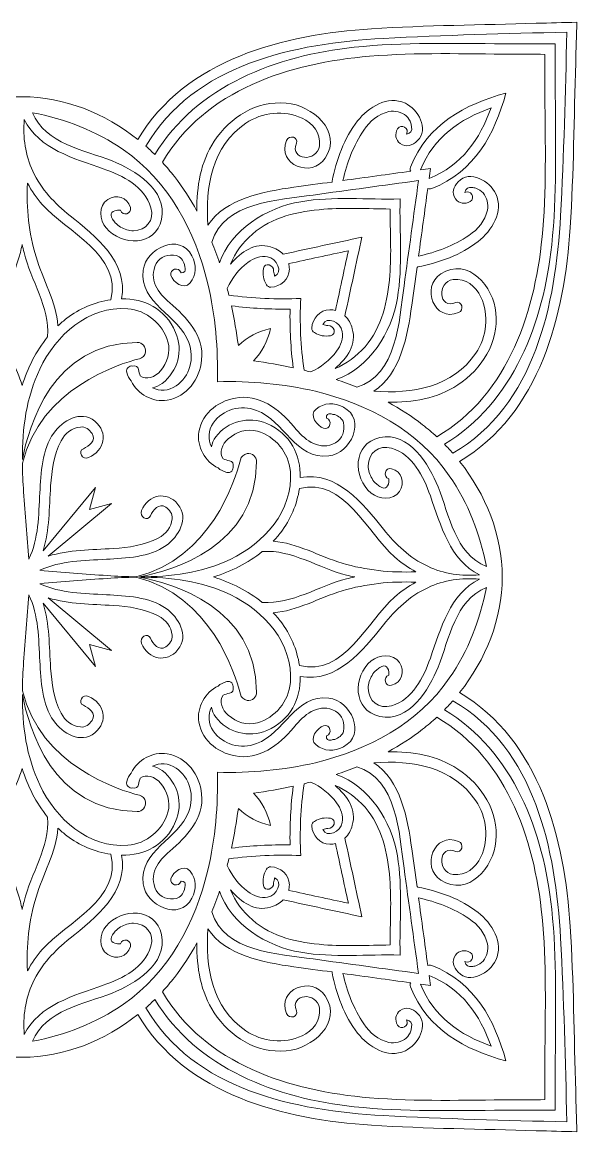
# Model space of a CAD drawing. Header units: inches. Extents: x 62 to 648, y -395 to -12.
# Drawn here: x 150 to 237.8, y -187.8 to -12.2 of the extents above; entities that cross this region are included whole.
import ezdxf

# ---------------------------------------------------------------- set-up
doc = ezdxf.new("R2010")
doc.units = ezdxf.units.IN
doc.header["$MEASUREMENT"] = 0
doc.layers.add('Layer 1', color=7, linetype='Continuous')

msp = doc.modelspace()

# ---------------------------------------------------------------- linework, layer by layer
at = {"layer": 'Layer 1', "lineweight": 0}
for points, knots in [([(236.8, -155.35), (235.93, -141.47), (232.03, -125.89), (219.28, -118.31), (223.42, -113.09), (226.04, -106.66), (226.04, -100), (226.04, -93.34), (223.42, -86.91), (219.28, -81.69), (232.03, -74.11), (235.93, -58.53), (236.8, -44.65), (237.35, -35.97), (237.42, -27.26), (237.67, -18.57), (237.73, -16.43), (237.79, -14.29), (237.85, -12.15), (235.71, -12.21), (233.57, -12.27), (231.43, -12.33), (222.74, -12.58), (214.03, -12.65), (205.35, -13.2), (191.47, -14.07), (175.89, -17.97), (168.31, -30.72), (163.09, -26.58), (156.66, -23.96), (150, -23.96), (143.34, -23.96), (136.91, -26.58), (131.69, -30.72), (124.11, -17.97), (108.53, -14.07), (94.65, -13.2), (85.97, -12.65), (77.26, -12.58), (68.57, -12.33), (66.43, -12.27), (64.29, -12.21), (62.15, -12.15), (62.21, -14.29), (62.27, -16.43), (62.33, -18.57), (62.58, -27.26), (62.65, -35.97), (63.2, -44.65), (64.07, -58.53), (67.97, -74.11), (80.72, -81.69), (76.58, -86.91), (73.96, -93.34), (73.96, -100), (73.96, -106.66), (76.58, -113.09), (80.72, -118.31), (67.97, -125.89), (64.07, -141.47), (63.2, -155.35), (62.65, -164.03), (62.58, -172.74), (62.33, -181.43), (62.27, -183.57), (62.21, -185.71), (62.15, -187.85), (62.15, -187.85), (62.15, -187.85), (62.15, -187.85), (64.29, -187.79), (66.43, -187.73), (68.57, -187.67), (77.26, -187.42), (85.97, -187.35), (94.65, -186.8), (108.53, -185.93), (124.11, -182.03), (131.69, -169.28), (136.91, -173.42), (143.34, -176.04), (150, -176.04), (156.66, -176.04), (163.09, -173.42), (168.31, -169.28), (175.89, -182.03), (191.47, -185.93), (205.35, -186.8), (214.03, -187.35), (222.74, -187.42), (231.43, -187.67), (233.57, -187.73), (235.71, -187.79), (237.85, -187.85), (237.85, -187.85), (237.85, -187.85), (237.85, -187.85), (237.79, -185.71), (237.73, -183.57), (237.67, -181.43), (237.42, -172.74), (237.35, -164.03), (236.8, -155.35)], [0, 0, 0, 0, 1, 1, 1, 2, 2, 2, 3, 3, 3, 4, 4, 4, 5, 5, 5, 6, 6, 6, 7, 7, 7, 8, 8, 8, 9, 9, 9, 10, 10, 10, 11, 11, 11, 12, 12, 12, 13, 13, 13, 14, 14, 14, 15, 15, 15, 16, 16, 16, 17, 17, 17, 18, 18, 18, 19, 19, 19, 20, 20, 20, 21, 21, 21, 22, 22, 22, 23, 23, 23, 24, 24, 24, 25, 25, 25, 26, 26, 26, 27, 27, 27, 28, 28, 28, 29, 29, 29, 30, 30, 30, 31, 31, 31, 32, 32, 32, 33, 33, 33, 34, 34, 34, 34]), ([(207.19, -14.73), (216.87, -14.21), (226.57, -13.94), (236.27, -13.73), (236.06, -23.43), (235.79, -33.13), (235.27, -42.81), (234.5, -56.76), (231.26, -72.81), (218.21, -80.41), (217.79, -79.92), (217.35, -79.45), (216.89, -78.98), (227.79, -72.44), (232.61, -59.57), (233.88, -47.42), (234.7, -39.54), (234.48, -31.6), (234.44, -23.69), (234.42, -21), (234.41, -18.3), (234.4, -15.6), (231.7, -15.59), (229, -15.58), (226.31, -15.56), (218.4, -15.52), (210.46, -15.3), (202.58, -16.12), (190.43, -17.39), (177.56, -22.21), (171.02, -33.11), (170.55, -32.65), (170.08, -32.21), (169.59, -31.79), (177.19, -18.74), (193.24, -15.5), (207.19, -14.73)], [0, 0, 0, 0, 1, 1, 1, 2, 2, 2, 3, 3, 3, 4, 4, 4, 5, 5, 5, 6, 6, 6, 7, 7, 7, 8, 8, 8, 9, 9, 9, 10, 10, 10, 11, 11, 11, 12, 12, 12, 12]), ([(232.78, -22.4), (232.82, -29.91), (233.08, -37.47), (232.46, -44.97), (231.43, -57.51), (227.15, -71.13), (215.66, -77.79), (214.94, -77.13), (214.2, -76.5), (213.43, -75.9), (211.68, -74.55), (209.85, -73.37), (207.95, -72.32), (211.82, -72.39), (215.72, -71.74), (218.99, -69.59), (222.88, -67.03), (225.44, -62.93), (225.04, -58.17), (224.7, -54.11), (220.63, -49.2), (216.32, -52), (213.06, -54.11), (215.3, -59.71), (219.11, -58.14), (220.08, -57.75), (219.65, -56.15), (218.67, -56.56), (215.97, -57.67), (215.59, -53.28), (218.28, -52.91), (220.23, -52.65), (221.88, -53.96), (222.66, -55.67), (223.97, -58.51), (223.59, -61.99), (221.84, -64.58), (218.26, -69.91), (211.7, -71.06), (205.69, -70.57), (209.93, -67.88), (211.06, -61.74), (211.71, -56.96), (211.99, -54.95), (212.27, -52.94), (212.54, -50.92), (212.58, -50.92), (212.62, -50.92), (212.66, -50.91), (215.98, -50.24), (219.52, -49.01), (222.21, -46.88), (224.36, -45.17), (226.33, -42.13), (225.01, -39.31), (224.1, -37.37), (220.93, -35.43), (219.04, -37.42), (218.29, -38.21), (217.98, -39.16), (218.64, -40.11), (219.18, -40.9), (220.19, -41), (220.96, -40.55), (221.87, -40.01), (221.04, -38.58), (220.13, -39.13), (220.27, -38.49), (220.64, -38.21), (221.24, -38.31), (221.45, -38.35), (221.66, -38.39), (221.88, -38.43), (222.31, -38.59), (222.68, -38.84), (223, -39.18), (223.61, -39.92), (223.91, -40.94), (223.69, -41.9), (223.29, -43.61), (222.23, -44.94), (220.76, -45.91), (218.32, -47.51), (215.62, -48.57), (212.78, -49.2), (213.27, -45.62), (213.76, -42.04), (214.25, -38.46), (214.42, -38.56), (214.63, -38.59), (214.88, -38.49), (221.77, -35.76), (224.79, -29.92), (226.63, -23.37), (220.08, -25.21), (214.24, -28.23), (211.51, -35.12), (211.41, -35.37), (211.44, -35.58), (211.54, -35.75), (207.96, -36.24), (204.38, -36.73), (200.8, -37.22), (201.43, -34.38), (202.49, -31.68), (204.09, -29.24), (205.06, -27.77), (206.39, -26.71), (208.1, -26.31), (209.06, -26.09), (210.08, -26.39), (210.82, -27), (211.16, -27.32), (211.41, -27.69), (211.57, -28.12), (211.61, -28.34), (211.65, -28.55), (211.69, -28.76), (211.79, -29.36), (211.51, -29.73), (210.87, -29.87), (211.42, -28.96), (209.99, -28.13), (209.45, -29.04), (209, -29.81), (209.1, -30.82), (209.89, -31.36), (210.84, -32.02), (211.79, -31.71), (212.58, -30.96), (214.57, -29.07), (212.63, -25.9), (210.69, -24.99), (207.87, -23.67), (204.83, -25.64), (203.12, -27.79), (200.99, -30.48), (199.76, -34.02), (199.09, -37.34), (199.08, -37.38), (199.08, -37.42), (199.08, -37.46), (197.06, -37.73), (195.05, -38.01), (193.04, -38.29), (188.26, -38.94), (182.12, -40.07), (179.43, -44.31), (178.94, -38.3), (180.09, -31.74), (185.42, -28.16), (188.01, -26.41), (191.49, -26.03), (194.33, -27.34), (196.04, -28.12), (197.35, -29.77), (197.09, -31.72), (196.72, -34.41), (192.33, -34.03), (193.44, -31.33), (193.85, -30.35), (192.25, -29.92), (191.86, -30.89), (190.29, -34.7), (195.89, -36.94), (198, -33.68), (200.8, -29.37), (195.89, -25.3), (191.83, -24.96), (187.07, -24.56), (182.97, -27.12), (180.41, -31.01), (178.26, -34.28), (177.61, -38.18), (177.68, -42.05), (176.63, -40.15), (175.45, -38.32), (174.1, -36.57), (173.5, -35.8), (172.87, -35.06), (172.21, -34.34), (178.87, -22.85), (192.49, -18.57), (205.03, -17.54), (212.53, -16.92), (220.09, -17.18), (227.6, -17.22), (229.32, -17.22), (231.04, -17.23), (232.76, -17.24), (232.77, -18.96), (232.78, -20.68), (232.78, -22.4)], [0, 0, 0, 0, 1, 1, 1, 2, 2, 2, 3, 3, 3, 4, 4, 4, 5, 5, 5, 6, 6, 6, 7, 7, 7, 8, 8, 8, 9, 9, 9, 10, 10, 10, 11, 11, 11, 12, 12, 12, 13, 13, 13, 14, 14, 14, 15, 15, 15, 16, 16, 16, 17, 17, 17, 18, 18, 18, 19, 19, 19, 20, 20, 20, 21, 21, 21, 22, 22, 22, 23, 23, 23, 24, 24, 24, 25, 25, 25, 26, 26, 26, 27, 27, 27, 28, 28, 28, 29, 29, 29, 30, 30, 30, 31, 31, 31, 32, 32, 32, 33, 33, 33, 34, 34, 34, 35, 35, 35, 36, 36, 36, 37, 37, 37, 38, 38, 38, 39, 39, 39, 40, 40, 40, 41, 41, 41, 42, 42, 42, 43, 43, 43, 44, 44, 44, 45, 45, 45, 46, 46, 46, 47, 47, 47, 48, 48, 48, 49, 49, 49, 50, 50, 50, 51, 51, 51, 52, 52, 52, 53, 53, 53, 54, 54, 54, 55, 55, 55, 56, 56, 56, 57, 57, 57, 58, 58, 58, 59, 59, 59, 60, 60, 60, 61, 61, 61, 62, 62, 62, 63, 63, 63, 64, 64, 64, 64]), ([(214.69, -35.31), (214.16, -35.38), (213.64, -35.46), (213.11, -35.53), (215.18, -30.33), (219.36, -27.51), (224.28, -25.72), (222.49, -30.64), (219.67, -34.82), (214.47, -36.89), (214.54, -36.36), (214.62, -35.84), (214.69, -35.31)], [0, 0, 0, 0, 1, 1, 1, 2, 2, 2, 3, 3, 3, 4, 4, 4, 4]), ([(179.4, -53.56), (180.6, -58.57), (181.05, -63.85), (180.92, -69.08), (186.15, -68.95), (191.43, -69.4), (196.44, -70.6), (204.76, -72.59), (212.69, -76.79), (217.65, -83.96), (220.64, -88.29), (222.55, -93.22), (223.52, -98.36), (218.57, -96.31), (217.65, -90.16), (215.88, -85.74), (214.45, -82.2), (211.31, -76.92), (206.63, -77.93), (202.35, -78.85), (202.33, -84.26), (205.28, -86.72), (206.49, -87.73), (208.8, -87.96), (209.78, -86.46), (210.68, -85.08), (210.15, -83.32), (208.52, -82.85), (207.49, -82.56), (207.06, -84.15), (208.08, -84.44), (208.09, -85.83), (207.61, -86.24), (206.65, -85.67), (206.47, -85.54), (206.28, -85.4), (206.1, -85.27), (205.83, -85.02), (205.6, -84.74), (205.41, -84.42), (205.07, -83.8), (204.8, -83.11), (204.81, -82.39), (204.85, -80.36), (206.45, -79.03), (208.48, -79.62), (211.87, -80.61), (213.55, -84.06), (214.65, -87.15), (216.31, -91.81), (217.71, -97.32), (222.44, -99.66), (219.65, -99.92), (216.77, -99.5), (214.24, -98.31), (211.35, -96.94), (209.18, -94.89), (207.21, -92.42), (203.99, -88.36), (199.79, -83.15), (194.05, -84.25), (194.09, -80.7), (192.57, -77.36), (188.74, -75.69), (185.93, -74.46), (182.5, -75.35), (180.66, -77.82), (180.31, -78.3), (180.08, -78.84), (179.96, -79.38), (179.42, -78.22), (179.43, -76.8), (180.25, -75.63), (181.78, -73.43), (184.63, -72.68), (187.12, -73.61), (191.56, -75.27), (193.22, -81.43), (198.59, -80.83), (202.02, -80.45), (204.59, -75.03), (200.87, -73.11), (199.38, -72.34), (197.89, -72.38), (196.56, -73.41), (195.34, -74.36), (196.76, -76.13), (197.75, -76.43), (198.76, -76.74), (199.2, -75.15), (198.18, -74.84), (198.16, -74.28), (198.41, -74.07), (198.94, -74.19), (199.12, -74.23), (199.31, -74.26), (199.5, -74.29), (200.09, -74.51), (200.74, -74.91), (200.9, -75.58), (201.17, -76.74), (200.75, -78.19), (199.62, -78.77), (197.16, -80.04), (194.97, -78.5), (193.41, -76.63), (191.17, -73.95), (188.2, -71.17), (184.37, -71.58), (181.33, -71.91), (178.52, -73.87), (177.99, -77.02), (177.61, -79.35), (178.97, -81.75), (181.04, -82.74), (181.41, -83.05), (181.86, -83.3), (182.4, -83.44), (183.07, -83.62), (183.49, -83), (183.41, -82.47), (183.51, -82.08), (183.36, -81.65), (182.84, -81.58), (182.49, -81.53), (182.16, -81.42), (181.86, -81.29), (181.1, -80.4), (181.69, -78.89), (182.63, -78.11), (183.91, -77.04), (185.6, -76.44), (187.25, -76.91), (190.06, -77.72), (192.25, -80.32), (192.48, -83.28), (192.96, -89.52), (188.27, -94.68), (182.93, -97.21), (178.43, -99.36), (173.51, -99.98), (168.59, -99.97), (173.88, -98.99), (187.07, -95.21), (187.14, -81.77), (187.15, -80.96), (186.42, -80.35), (185.62, -80.47), (185.1, -80.55), (184.68, -80.93), (184.56, -81.44), (183.71, -84.78), (179.8, -97.13), (168, -99.97), (166.49, -99.95), (164.98, -99.88), (163.49, -99.78), (159.93, -99.54), (156.37, -99.25), (152.81, -98.94), (156.1, -97.39), (159.76, -97.4), (163.34, -97.2), (166.41, -97.02), (170.2, -96.87), (172.8, -95.01), (174.75, -93.63), (176.49, -90.73), (174.67, -88.5), (172.86, -86.28), (170, -86.98), (168.9, -89.48), (168.48, -90.44), (169.89, -91.28), (170.32, -90.31), (170.71, -89.44), (171.62, -88.2), (172.73, -88.94), (173.36, -89.35), (173.83, -89.99), (173.75, -90.78), (173.62, -92.14), (172.75, -93.22), (171.56, -93.84), (169.38, -94.99), (166.85, -95.33), (164.42, -95.49), (160.96, -95.71), (157.44, -95.69), (154.14, -96.69), (154.14, -96.69), (164.16, -88.37), (164.16, -88.37), (164.16, -88.37), (160.68, -89.32), (160.68, -89.32), (160.68, -89.32), (161.63, -85.84), (161.63, -85.84), (161.63, -85.84), (153.31, -95.86), (153.31, -95.86), (154.31, -92.56), (154.29, -89.04), (154.51, -85.58), (154.67, -83.15), (155.01, -80.62), (156.16, -78.44), (156.78, -77.25), (157.86, -76.38), (159.22, -76.25), (160.01, -76.17), (160.65, -76.64), (161.06, -77.27), (161.8, -78.38), (160.56, -79.29), (159.69, -79.68), (158.72, -80.11), (159.56, -81.52), (160.52, -81.1), (163.02, -80), (163.72, -77.14), (161.5, -75.33), (159.27, -73.51), (156.37, -75.25), (154.99, -77.2), (153.13, -79.8), (152.98, -83.59), (152.8, -86.66), (152.6, -90.24), (152.61, -93.9), (151.06, -97.19), (150.75, -93.63), (150.46, -90.07), (150.22, -86.51), (150.12, -85.02), (150.05, -83.51), (150.03, -82), (152.87, -70.2), (165.22, -66.29), (168.56, -65.44), (169.07, -65.32), (169.45, -64.9), (169.53, -64.38), (169.65, -63.58), (169.04, -62.85), (168.23, -62.86), (154.79, -62.93), (151.01, -76.12), (150.03, -81.41), (150.02, -76.49), (150.64, -71.57), (152.79, -67.07), (155.32, -61.73), (160.48, -57.04), (166.72, -57.52), (169.68, -57.75), (172.28, -59.94), (173.09, -62.75), (173.56, -64.4), (172.96, -66.09), (171.89, -67.37), (171.11, -68.31), (169.6, -68.9), (168.71, -68.14), (168.58, -67.84), (168.47, -67.51), (168.42, -67.16), (168.35, -66.64), (167.92, -66.49), (167.53, -66.59), (167, -66.51), (166.38, -66.93), (166.56, -67.6), (166.7, -68.14), (166.95, -68.59), (167.26, -68.96), (168.25, -71.03), (170.65, -72.39), (172.98, -72.01), (176.13, -71.48), (178.09, -68.67), (178.42, -65.63), (178.83, -61.8), (176.05, -58.83), (173.37, -56.59), (171.5, -55.03), (169.96, -52.84), (171.23, -50.38), (171.81, -49.25), (173.26, -48.83), (174.42, -49.1), (175.09, -49.26), (175.49, -49.91), (175.71, -50.5), (175.74, -50.69), (175.77, -50.88), (175.81, -51.06), (175.93, -51.59), (175.72, -51.84), (175.16, -51.82), (174.85, -50.8), (173.26, -51.24), (173.57, -52.25), (173.87, -53.24), (175.64, -54.66), (176.59, -53.44), (177.62, -52.11), (177.66, -50.62), (176.89, -49.13), (174.97, -45.41), (169.55, -47.98), (169.17, -51.41), (168.57, -56.78), (174.73, -58.44), (176.39, -62.88), (177.32, -65.37), (176.57, -68.22), (174.37, -69.75), (173.2, -70.57), (171.78, -70.58), (170.62, -70.04), (171.16, -69.92), (171.7, -69.69), (172.18, -69.34), (174.65, -67.5), (175.54, -64.07), (174.31, -61.26), (172.64, -57.43), (169.3, -55.91), (165.75, -55.95), (166.85, -50.21), (161.64, -46.01), (157.58, -42.79), (155.11, -40.82), (153.06, -38.65), (151.69, -35.76), (150.5, -33.23), (150.08, -30.35), (150.34, -27.56), (152.68, -32.29), (158.19, -33.69), (162.85, -35.35), (165.94, -36.45), (169.39, -38.13), (170.38, -41.52), (170.97, -43.55), (169.64, -45.15), (167.61, -45.19), (166.89, -45.2), (166.2, -44.93), (165.58, -44.59), (165.26, -44.4), (164.98, -44.17), (164.73, -43.9), (164.6, -43.72), (164.46, -43.53), (164.33, -43.35), (163.76, -42.39), (164.17, -41.91), (165.56, -41.92), (165.85, -42.94), (167.44, -42.51), (167.15, -41.48), (166.68, -39.85), (164.92, -39.32), (163.54, -40.22), (162.04, -41.2), (162.27, -43.51), (163.28, -44.72), (165.74, -47.67), (171.15, -47.65), (172.07, -43.37), (173.08, -38.69), (167.8, -35.55), (164.26, -34.12), (159.84, -32.35), (153.69, -31.43), (151.64, -26.48), (156.78, -27.45), (161.71, -29.36), (166.04, -32.35), (173.21, -37.31), (177.41, -45.24), (179.4, -53.56)], [0, 0, 0, 0, 1, 1, 1, 2, 2, 2, 3, 3, 3, 4, 4, 4, 5, 5, 5, 6, 6, 6, 7, 7, 7, 8, 8, 8, 9, 9, 9, 10, 10, 10, 11, 11, 11, 12, 12, 12, 13, 13, 13, 14, 14, 14, 15, 15, 15, 16, 16, 16, 17, 17, 17, 18, 18, 18, 19, 19, 19, 20, 20, 20, 21, 21, 21, 22, 22, 22, 23, 23, 23, 24, 24, 24, 25, 25, 25, 26, 26, 26, 27, 27, 27, 28, 28, 28, 29, 29, 29, 30, 30, 30, 31, 31, 31, 32, 32, 32, 33, 33, 33, 34, 34, 34, 35, 35, 35, 36, 36, 36, 37, 37, 37, 38, 38, 38, 39, 39, 39, 40, 40, 40, 41, 41, 41, 42, 42, 42, 43, 43, 43, 44, 44, 44, 45, 45, 45, 46, 46, 46, 47, 47, 47, 48, 48, 48, 49, 49, 49, 50, 50, 50, 51, 51, 51, 52, 52, 52, 53, 53, 53, 54, 54, 54, 55, 55, 55, 56, 56, 56, 57, 57, 57, 58, 58, 58, 59, 59, 59, 60, 60, 60, 61, 61, 61, 62, 62, 62, 63, 63, 63, 64, 64, 64, 65, 65, 65, 66, 66, 66, 67, 67, 67, 68, 68, 68, 69, 69, 69, 70, 70, 70, 71, 71, 71, 72, 72, 72, 73, 73, 73, 74, 74, 74, 75, 75, 75, 76, 76, 76, 77, 77, 77, 78, 78, 78, 79, 79, 79, 80, 80, 80, 81, 81, 81, 82, 82, 82, 83, 83, 83, 84, 84, 84, 85, 85, 85, 86, 86, 86, 87, 87, 87, 88, 88, 88, 89, 89, 89, 90, 90, 90, 91, 91, 91, 92, 92, 92, 93, 93, 93, 94, 94, 94, 95, 95, 95, 96, 96, 96, 97, 97, 97, 98, 98, 98, 99, 99, 99, 100, 100, 100, 101, 101, 101, 102, 102, 102, 103, 103, 103, 104, 104, 104, 105, 105, 105, 106, 106, 106, 107, 107, 107, 108, 108, 108, 109, 109, 109, 110, 110, 110, 111, 111, 111, 112, 112, 112, 113, 113, 113, 114, 114, 114, 115, 115, 115, 116, 116, 116, 117, 117, 117, 118, 118, 118, 119, 119, 119, 120, 120, 120, 121, 121, 121, 122, 122, 122, 123, 123, 123, 124, 124, 124, 125, 125, 125, 126, 126, 126, 127, 127, 127, 128, 128, 128, 128]), ([(164.02, -56.09), (161.52, -56.45), (159.03, -57.52), (157.06, -59.04), (156.57, -59.41), (156.11, -59.81), (155.67, -60.22), (155.37, -56.43), (153.28, -52.94), (152.2, -49.33), (151.06, -45.54), (150.65, -41.58), (150.83, -37.64), (151.48, -38.84), (152.26, -39.97), (153.19, -41.02), (156.96, -45.32), (165.84, -49.04), (164.02, -56.09)], [0, 0, 0, 0, 1, 1, 1, 2, 2, 2, 3, 3, 3, 4, 4, 4, 5, 5, 5, 6, 6, 6, 6]), ([(212.78, -37.22), (212.78, -37.22), (212.78, -37.22), (212.78, -37.22), (212.01, -42.79), (211.25, -48.35), (210.48, -53.92), (209.73, -59.39), (209.33, -68.08), (203.02, -69.96), (201.93, -69.51), (200.83, -69.1), (199.72, -68.73), (204.98, -66.96), (208.51, -61.3), (209.43, -55.87), (210.31, -50.72), (209.74, -45.38), (209.86, -40.14), (204.62, -40.26), (199.28, -39.69), (194.13, -40.57), (188.7, -41.49), (183.04, -45.02), (181.27, -50.28), (180.9, -49.17), (180.49, -48.07), (180.04, -46.98), (181.92, -40.67), (190.61, -40.27), (196.08, -39.52), (201.65, -38.75), (207.21, -37.99), (212.78, -37.22)], [0, 0, 0, 0, 1, 1, 1, 2, 2, 2, 3, 3, 3, 4, 4, 4, 5, 5, 5, 6, 6, 6, 7, 7, 7, 8, 8, 8, 9, 9, 9, 10, 10, 10, 11, 11, 11, 11]), ([(208.23, -52.23), (207.92, -56.21), (207.02, -60.45), (204.3, -63.53), (202.95, -65.05), (201.36, -66.28), (199.55, -66.99), (201.54, -65.33), (202.99, -63.11), (202.29, -60.68), (202.06, -59.88), (201.67, -59.17), (201.12, -58.64), (202.02, -54.49), (202.91, -50.34), (203.81, -46.19), (199.66, -47.09), (195.51, -47.98), (191.36, -48.88), (190.83, -48.33), (190.12, -47.94), (189.32, -47.71), (186.89, -47.01), (184.67, -48.46), (183.01, -50.45), (183.72, -48.64), (184.95, -47.05), (186.47, -45.7), (189.55, -42.98), (193.79, -42.08), (197.77, -41.77), (201.25, -41.5), (204.77, -41.71), (208.27, -41.73), (208.29, -45.23), (208.5, -48.75), (208.23, -52.23)], [0, 0, 0, 0, 1, 1, 1, 2, 2, 2, 3, 3, 3, 4, 4, 4, 5, 5, 5, 6, 6, 6, 7, 7, 7, 8, 8, 8, 9, 9, 9, 10, 10, 10, 11, 11, 11, 12, 12, 12, 12]), ([(149.71, -48.62), (149.81, -48.19), (149.91, -47.76), (150, -47.33), (150.09, -47.76), (150.19, -48.19), (150.29, -48.62), (151.38, -53.03), (154.38, -57.26), (154.03, -61.93), (154.02, -61.95), (154.03, -61.97), (154.03, -61.99), (152.19, -64.25), (150.89, -66.89), (150, -69.69), (149.11, -66.89), (147.81, -64.25), (145.97, -61.99), (145.97, -61.97), (145.98, -61.95), (145.98, -61.93), (145.62, -57.26), (148.62, -53.03), (149.71, -48.62)], [0, 0, 0, 0, 1, 1, 1, 2, 2, 2, 3, 3, 3, 4, 4, 4, 5, 5, 5, 6, 6, 6, 7, 7, 7, 8, 8, 8, 8]), ([(189.99, -52.36), (189.92, -52.11), (189.86, -51.85), (189.8, -51.59), (189.95, -50.55), (188.36, -50.11), (188.21, -51.15), (188.07, -52.13), (188.17, -52.86), (188.69, -53.72), (188.84, -53.96), (189.11, -54.14), (189.4, -54.12), (190.9, -54.05), (192.31, -52.86), (192.32, -51.26), (192.32, -50.95), (192.28, -50.65), (192.21, -50.38), (195.36, -49.7), (198.51, -49.02), (201.66, -48.34), (200.98, -51.49), (200.3, -54.64), (199.62, -57.79), (199.35, -57.72), (199.05, -57.68), (198.74, -57.68), (197.14, -57.69), (195.95, -59.1), (195.88, -60.6), (195.86, -60.89), (196.04, -61.16), (196.28, -61.31), (197.14, -61.83), (197.87, -61.93), (198.85, -61.79), (199.89, -61.64), (199.45, -60.05), (198.41, -60.2), (198.15, -60.14), (197.89, -60.08), (197.64, -60.01), (198.19, -58.6), (200.48, -59.69), (200.7, -61.12), (200.88, -62.24), (200.48, -63.34), (199.81, -64.24), (198.73, -65.7), (197.32, -66.79), (195.69, -67.53), (195.34, -67.44), (194.99, -67.35), (194.64, -67.26), (194.11, -63.49), (193.93, -59.68), (194.11, -55.89), (190.32, -56.07), (186.51, -55.89), (182.74, -55.36), (182.65, -55.01), (182.56, -54.66), (182.47, -54.31), (183.21, -52.68), (184.3, -51.27), (185.76, -50.19), (186.66, -49.52), (187.76, -49.12), (188.88, -49.3), (190.31, -49.52), (191.4, -51.81), (189.99, -52.36)], [0, 0, 0, 0, 1, 1, 1, 2, 2, 2, 3, 3, 3, 4, 4, 4, 5, 5, 5, 6, 6, 6, 7, 7, 7, 8, 8, 8, 9, 9, 9, 10, 10, 10, 11, 11, 11, 12, 12, 12, 13, 13, 13, 14, 14, 14, 15, 15, 15, 16, 16, 16, 17, 17, 17, 18, 18, 18, 19, 19, 19, 20, 20, 20, 21, 21, 21, 22, 22, 22, 23, 23, 23, 24, 24, 24, 24]), ([(186.64, -65.76), (187.98, -64.38), (188.92, -62.62), (189.34, -60.66), (187.38, -61.08), (185.62, -62.02), (184.24, -63.36), (183.95, -61.25), (183.59, -59.15), (183.13, -57.07), (186.23, -57.46), (189.33, -57.63), (192.43, -57.57), (192.43, -57.57), (192.43, -57.57), (192.43, -57.57), (192.37, -60.67), (192.54, -63.77), (192.93, -66.87), (190.85, -66.41), (188.75, -66.05), (186.64, -65.76)], [0, 0, 0, 0, 1, 1, 1, 2, 2, 2, 3, 3, 3, 4, 4, 4, 5, 5, 5, 6, 6, 6, 7, 7, 7, 7]), ([(193.91, -85.98), (200.96, -84.16), (204.68, -93.04), (208.98, -96.81), (210.03, -97.74), (211.16, -98.52), (212.36, -99.17), (208.42, -99.35), (204.46, -98.94), (200.67, -97.8), (197.06, -96.72), (193.57, -94.63), (189.78, -94.33), (190.19, -93.89), (190.59, -93.43), (190.96, -92.94), (192.48, -90.97), (193.55, -88.48), (193.91, -85.98)], [0, 0, 0, 0, 1, 1, 1, 2, 2, 2, 3, 3, 3, 4, 4, 4, 5, 5, 5, 6, 6, 6, 6]), ([(188.01, -95.97), (188.03, -95.97), (188.05, -95.98), (188.07, -95.97), (192.74, -95.62), (196.97, -98.62), (201.38, -99.71), (201.81, -99.81), (202.24, -99.91), (202.67, -100), (202.67, -100), (202.67, -100), (202.67, -100), (202.24, -100.09), (201.81, -100.19), (201.38, -100.29), (196.97, -101.38), (192.74, -104.38), (188.07, -104.02), (188.05, -104.02), (188.03, -104.03), (188.01, -104.03), (185.75, -102.19), (183.11, -100.89), (180.31, -100), (180.31, -100), (180.31, -100), (180.31, -100), (183.11, -99.11), (185.75, -97.81), (188.01, -95.97)], [0, 0, 0, 0, 1, 1, 1, 2, 2, 2, 3, 3, 3, 4, 4, 4, 5, 5, 5, 6, 6, 6, 7, 7, 7, 8, 8, 8, 9, 9, 9, 10, 10, 10, 10]), ([(172.07, -156.63), (171.15, -152.35), (165.74, -152.33), (163.28, -155.28), (162.27, -156.49), (162.04, -158.8), (163.54, -159.78), (164.92, -160.68), (166.68, -160.15), (167.15, -158.52), (167.44, -157.49), (165.85, -157.06), (165.56, -158.08), (164.17, -158.09), (163.76, -157.61), (164.33, -156.65), (164.46, -156.47), (164.6, -156.28), (164.73, -156.1), (164.98, -155.83), (165.26, -155.6), (165.58, -155.41), (166.2, -155.07), (166.89, -154.8), (167.61, -154.81), (169.64, -154.85), (170.97, -156.45), (170.38, -158.48), (169.39, -161.87), (165.94, -163.55), (162.85, -164.65), (158.19, -166.31), (152.68, -167.71), (150.34, -172.44), (150.08, -169.65), (150.5, -166.77), (151.69, -164.24), (153.06, -161.35), (155.11, -159.18), (157.58, -157.21), (161.64, -153.99), (166.85, -149.79), (165.75, -144.05), (169.3, -144.09), (172.64, -142.57), (174.31, -138.74), (175.54, -135.93), (174.65, -132.5), (172.18, -130.66), (171.7, -130.31), (171.16, -130.08), (170.62, -129.96), (171.78, -129.42), (173.2, -129.43), (174.37, -130.25), (176.57, -131.78), (177.32, -134.63), (176.39, -137.12), (174.73, -141.56), (168.57, -143.22), (169.17, -148.59), (169.55, -152.02), (174.97, -154.59), (176.89, -150.87), (177.66, -149.38), (177.62, -147.89), (176.59, -146.56), (175.64, -145.34), (173.87, -146.76), (173.57, -147.75), (173.26, -148.76), (174.85, -149.2), (175.16, -148.18), (175.72, -148.16), (175.93, -148.41), (175.81, -148.94), (175.77, -149.12), (175.74, -149.31), (175.71, -149.5), (175.49, -150.09), (175.09, -150.74), (174.42, -150.9), (173.26, -151.17), (171.81, -150.75), (171.23, -149.62), (169.96, -147.16), (171.5, -144.97), (173.37, -143.41), (176.05, -141.17), (178.83, -138.2), (178.42, -134.37), (178.09, -131.33), (176.13, -128.52), (172.98, -127.99), (170.65, -127.61), (168.25, -128.97), (167.26, -131.04), (166.95, -131.41), (166.7, -131.86), (166.56, -132.4), (166.38, -133.07), (167, -133.49), (167.53, -133.41), (167.92, -133.51), (168.35, -133.36), (168.42, -132.84), (168.47, -132.49), (168.58, -132.16), (168.71, -131.86), (169.6, -131.1), (171.11, -131.69), (171.89, -132.63), (172.96, -133.91), (173.56, -135.6), (173.09, -137.25), (172.28, -140.06), (169.68, -142.25), (166.72, -142.48), (160.48, -142.96), (155.32, -138.27), (152.79, -132.93), (150.64, -128.43), (150.02, -123.51), (150.03, -118.59), (151.01, -123.88), (154.79, -137.07), (168.23, -137.14), (169.04, -137.15), (169.65, -136.42), (169.53, -135.62), (169.53, -135.62), (169.53, -135.62), (169.53, -135.62), (169.45, -135.1), (169.07, -134.68), (168.56, -134.56), (165.22, -133.71), (152.87, -129.8), (150.03, -118), (150.05, -116.49), (150.12, -114.98), (150.22, -113.49), (150.46, -109.93), (150.75, -106.37), (151.06, -102.81), (152.61, -106.1), (152.6, -109.76), (152.8, -113.34), (152.98, -116.41), (153.13, -120.2), (154.99, -122.8), (156.37, -124.75), (159.27, -126.49), (161.5, -124.67), (163.72, -122.86), (163.02, -120), (160.52, -118.9), (159.56, -118.48), (158.72, -119.89), (159.69, -120.32), (160.56, -120.71), (161.8, -121.62), (161.06, -122.73), (160.65, -123.36), (160.01, -123.83), (159.22, -123.75), (157.86, -123.62), (156.78, -122.75), (156.16, -121.56), (155.01, -119.38), (154.67, -116.85), (154.51, -114.42), (154.29, -110.96), (154.31, -107.44), (153.31, -104.14), (153.31, -104.14), (161.63, -114.16), (161.63, -114.16), (161.63, -114.16), (160.68, -110.68), (160.68, -110.68), (160.68, -110.68), (160.68, -110.68), (160.68, -110.68), (160.68, -110.68), (164.16, -111.63), (164.16, -111.63), (164.16, -111.63), (154.14, -103.31), (154.14, -103.31), (157.44, -104.31), (160.96, -104.29), (164.42, -104.51), (166.85, -104.67), (169.38, -105.01), (171.56, -106.16), (172.75, -106.78), (173.62, -107.86), (173.75, -109.22), (173.83, -110.01), (173.36, -110.65), (172.73, -111.06), (171.62, -111.8), (170.71, -110.56), (170.32, -109.69), (169.89, -108.72), (168.48, -109.56), (168.9, -110.52), (170, -113.02), (172.86, -113.72), (174.67, -111.5), (176.49, -109.27), (174.75, -106.37), (172.8, -104.99), (170.2, -103.13), (166.41, -102.98), (163.34, -102.8), (159.76, -102.6), (156.1, -102.61), (152.81, -101.06), (156.37, -100.75), (159.93, -100.46), (163.49, -100.22), (164.98, -100.12), (166.49, -100.05), (168, -100.03), (179.8, -102.87), (183.71, -115.22), (184.56, -118.56), (184.68, -119.07), (185.1, -119.45), (185.62, -119.53), (186.42, -119.65), (187.15, -119.04), (187.14, -118.23), (187.07, -104.79), (173.88, -101.01), (168.59, -100.03), (173.51, -100.02), (178.43, -100.64), (182.93, -102.79), (188.27, -105.32), (192.96, -110.48), (192.48, -116.72), (192.25, -119.68), (190.06, -122.28), (187.25, -123.09), (185.6, -123.56), (183.91, -122.96), (182.63, -121.89), (181.69, -121.11), (181.1, -119.6), (181.86, -118.71), (182.16, -118.58), (182.49, -118.47), (182.84, -118.42), (183.36, -118.35), (183.51, -117.92), (183.41, -117.53), (183.49, -117), (183.07, -116.38), (182.4, -116.56), (181.86, -116.7), (181.41, -116.95), (181.04, -117.26), (178.97, -118.25), (177.61, -120.65), (177.99, -122.98), (178.52, -126.13), (181.33, -128.09), (184.37, -128.42), (188.2, -128.83), (191.17, -126.05), (193.41, -123.37), (194.97, -121.5), (197.16, -119.96), (199.62, -121.23), (200.75, -121.81), (201.17, -123.26), (200.9, -124.42), (200.74, -125.09), (200.09, -125.49), (199.5, -125.71), (199.31, -125.74), (199.12, -125.77), (198.94, -125.81), (198.41, -125.93), (198.16, -125.72), (198.18, -125.16), (199.2, -124.85), (198.76, -123.26), (197.75, -123.57), (196.76, -123.87), (195.34, -125.64), (196.56, -126.59), (197.89, -127.62), (199.38, -127.66), (200.87, -126.89), (204.59, -124.97), (202.02, -119.55), (198.59, -119.17), (193.22, -118.57), (191.56, -124.73), (187.12, -126.39), (184.63, -127.32), (181.78, -126.57), (180.25, -124.37), (179.43, -123.2), (179.42, -121.78), (179.96, -120.62), (180.08, -121.16), (180.31, -121.7), (180.66, -122.18), (182.5, -124.65), (185.93, -125.54), (188.74, -124.31), (192.57, -122.64), (194.09, -119.3), (194.05, -115.75), (199.79, -116.85), (203.99, -111.64), (207.21, -107.58), (209.18, -105.11), (211.35, -103.06), (214.24, -101.69), (216.77, -100.5), (219.65, -100.08), (222.44, -100.34), (217.71, -102.68), (216.31, -108.19), (214.65, -112.85), (213.55, -115.94), (211.87, -119.39), (208.48, -120.38), (206.45, -120.97), (204.85, -119.64), (204.81, -117.61), (204.8, -116.89), (205.07, -116.2), (205.41, -115.58), (205.6, -115.26), (205.83, -114.98), (206.1, -114.73), (206.28, -114.6), (206.47, -114.46), (206.65, -114.33), (207.61, -113.76), (208.09, -114.17), (208.08, -115.56), (207.06, -115.85), (207.49, -117.44), (208.52, -117.15), (210.15, -116.68), (210.68, -114.92), (209.78, -113.54), (208.8, -112.04), (206.49, -112.27), (205.28, -113.28), (202.33, -115.74), (202.35, -121.15), (206.63, -122.07), (211.31, -123.08), (214.45, -117.8), (215.88, -114.26), (217.65, -109.84), (218.57, -103.69), (223.52, -101.64), (222.55, -106.78), (220.64, -111.71), (217.65, -116.04), (212.69, -123.21), (204.76, -127.41), (196.44, -129.4), (191.43, -130.6), (186.15, -131.05), (180.92, -130.92), (180.92, -130.92), (180.92, -130.92), (180.92, -130.92), (181.05, -136.15), (180.6, -141.43), (179.4, -146.44), (177.41, -154.76), (173.21, -162.69), (166.04, -167.65), (161.71, -170.64), (156.78, -172.55), (151.64, -173.52), (153.69, -168.57), (159.84, -167.65), (164.26, -165.88), (167.8, -164.45), (173.08, -161.31), (172.07, -156.63)], [0, 0, 0, 0, 1, 1, 1, 2, 2, 2, 3, 3, 3, 4, 4, 4, 5, 5, 5, 6, 6, 6, 7, 7, 7, 8, 8, 8, 9, 9, 9, 10, 10, 10, 11, 11, 11, 12, 12, 12, 13, 13, 13, 14, 14, 14, 15, 15, 15, 16, 16, 16, 17, 17, 17, 18, 18, 18, 19, 19, 19, 20, 20, 20, 21, 21, 21, 22, 22, 22, 23, 23, 23, 24, 24, 24, 25, 25, 25, 26, 26, 26, 27, 27, 27, 28, 28, 28, 29, 29, 29, 30, 30, 30, 31, 31, 31, 32, 32, 32, 33, 33, 33, 34, 34, 34, 35, 35, 35, 36, 36, 36, 37, 37, 37, 38, 38, 38, 39, 39, 39, 40, 40, 40, 41, 41, 41, 42, 42, 42, 43, 43, 43, 44, 44, 44, 45, 45, 45, 46, 46, 46, 47, 47, 47, 48, 48, 48, 49, 49, 49, 50, 50, 50, 51, 51, 51, 52, 52, 52, 53, 53, 53, 54, 54, 54, 55, 55, 55, 56, 56, 56, 57, 57, 57, 58, 58, 58, 59, 59, 59, 60, 60, 60, 61, 61, 61, 62, 62, 62, 63, 63, 63, 64, 64, 64, 65, 65, 65, 66, 66, 66, 67, 67, 67, 68, 68, 68, 69, 69, 69, 70, 70, 70, 71, 71, 71, 72, 72, 72, 73, 73, 73, 74, 74, 74, 75, 75, 75, 76, 76, 76, 77, 77, 77, 78, 78, 78, 79, 79, 79, 80, 80, 80, 81, 81, 81, 82, 82, 82, 83, 83, 83, 84, 84, 84, 85, 85, 85, 86, 86, 86, 87, 87, 87, 88, 88, 88, 89, 89, 89, 90, 90, 90, 91, 91, 91, 92, 92, 92, 93, 93, 93, 94, 94, 94, 95, 95, 95, 96, 96, 96, 97, 97, 97, 98, 98, 98, 99, 99, 99, 100, 100, 100, 101, 101, 101, 102, 102, 102, 103, 103, 103, 104, 104, 104, 105, 105, 105, 106, 106, 106, 107, 107, 107, 108, 108, 108, 109, 109, 109, 110, 110, 110, 111, 111, 111, 112, 112, 112, 113, 113, 113, 114, 114, 114, 115, 115, 115, 116, 116, 116, 117, 117, 117, 118, 118, 118, 119, 119, 119, 120, 120, 120, 121, 121, 121, 122, 122, 122, 123, 123, 123, 124, 124, 124, 125, 125, 125, 126, 126, 126, 127, 127, 127, 128, 128, 128, 129, 129, 129, 130, 130, 130, 131, 131, 131, 131]), ([(190.96, -107.06), (190.59, -106.57), (190.19, -106.11), (189.78, -105.67), (193.57, -105.37), (197.06, -103.28), (200.67, -102.2), (204.46, -101.06), (208.42, -100.65), (212.36, -100.83), (211.16, -101.48), (210.03, -102.26), (208.98, -103.19), (204.68, -106.96), (200.96, -115.84), (193.91, -114.02), (193.55, -111.52), (192.48, -109.03), (190.96, -107.06)], [0, 0, 0, 0, 1, 1, 1, 2, 2, 2, 3, 3, 3, 4, 4, 4, 5, 5, 5, 6, 6, 6, 6]), ([(207.19, -185.27), (193.24, -184.5), (177.19, -181.26), (169.59, -168.21), (170.08, -167.79), (170.55, -167.35), (171.02, -166.89), (177.56, -177.79), (190.43, -182.61), (202.58, -183.88), (210.46, -184.7), (218.4, -184.48), (226.31, -184.44), (229, -184.42), (231.7, -184.41), (234.4, -184.4), (234.41, -181.7), (234.42, -179), (234.44, -176.31), (234.48, -168.4), (234.7, -160.46), (233.88, -152.58), (232.61, -140.43), (227.79, -127.56), (216.89, -121.02), (217.35, -120.55), (217.79, -120.08), (218.21, -119.59), (231.26, -127.19), (234.5, -143.24), (235.27, -157.19), (235.79, -166.87), (236.06, -176.57), (236.27, -186.27), (226.57, -186.06), (216.87, -185.79), (207.19, -185.27)], [0, 0, 0, 0, 1, 1, 1, 2, 2, 2, 3, 3, 3, 4, 4, 4, 5, 5, 5, 6, 6, 6, 7, 7, 7, 8, 8, 8, 9, 9, 9, 10, 10, 10, 11, 11, 11, 12, 12, 12, 12]), ([(232.78, -177.6), (232.78, -179.32), (232.77, -181.04), (232.76, -182.76), (231.04, -182.77), (229.32, -182.78), (227.6, -182.78), (220.09, -182.82), (212.53, -183.08), (205.03, -182.46), (192.49, -181.43), (178.87, -177.15), (172.21, -165.66), (172.87, -164.94), (173.5, -164.2), (174.1, -163.43), (175.45, -161.68), (176.63, -159.85), (177.68, -157.95), (177.61, -161.82), (178.26, -165.72), (180.41, -168.99), (182.97, -172.88), (187.07, -175.44), (191.83, -175.04), (195.89, -174.7), (200.8, -170.63), (198, -166.32), (195.89, -163.06), (190.29, -165.3), (191.86, -169.11), (192.25, -170.08), (193.85, -169.65), (193.44, -168.67), (192.33, -165.97), (196.72, -165.59), (197.09, -168.28), (197.35, -170.23), (196.04, -171.88), (194.33, -172.66), (191.49, -173.97), (188.01, -173.59), (185.42, -171.84), (180.09, -168.26), (178.94, -161.7), (179.43, -155.69), (182.12, -159.93), (188.26, -161.06), (193.04, -161.71), (195.05, -161.99), (197.06, -162.27), (199.08, -162.54), (199.08, -162.58), (199.08, -162.62), (199.09, -162.66), (199.76, -165.98), (200.99, -169.52), (203.12, -172.21), (204.83, -174.36), (207.87, -176.33), (210.69, -175.01), (212.63, -174.1), (214.57, -170.93), (212.58, -169.04), (211.79, -168.29), (210.84, -167.98), (209.89, -168.64), (209.1, -169.18), (209, -170.19), (209.45, -170.96), (209.99, -171.87), (211.42, -171.04), (210.87, -170.13), (211.51, -170.27), (211.79, -170.64), (211.69, -171.24), (211.65, -171.45), (211.61, -171.66), (211.57, -171.88), (211.41, -172.31), (211.16, -172.68), (210.82, -173), (210.08, -173.61), (209.06, -173.91), (208.1, -173.69), (206.39, -173.29), (205.06, -172.23), (204.09, -170.76), (202.49, -168.32), (201.43, -165.62), (200.8, -162.78), (204.38, -163.27), (207.96, -163.76), (211.54, -164.25), (211.44, -164.42), (211.41, -164.63), (211.51, -164.88), (214.24, -171.77), (220.08, -174.79), (226.63, -176.63), (224.79, -170.08), (221.77, -164.24), (214.88, -161.51), (214.63, -161.41), (214.42, -161.44), (214.25, -161.54), (213.76, -157.96), (213.27, -154.38), (212.78, -150.8), (215.62, -151.43), (218.32, -152.49), (220.76, -154.09), (222.23, -155.06), (223.29, -156.39), (223.69, -158.1), (223.91, -159.06), (223.61, -160.08), (223, -160.82), (222.68, -161.16), (222.31, -161.41), (221.88, -161.57), (221.66, -161.61), (221.45, -161.65), (221.24, -161.69), (220.64, -161.79), (220.27, -161.51), (220.13, -160.87), (221.04, -161.42), (221.87, -159.99), (220.96, -159.45), (220.19, -159), (219.18, -159.1), (218.64, -159.89), (217.98, -160.84), (218.29, -161.79), (219.04, -162.58), (220.93, -164.57), (224.1, -162.63), (225.01, -160.69), (226.33, -157.87), (224.36, -154.83), (222.21, -153.12), (219.52, -150.99), (215.98, -149.76), (212.66, -149.09), (212.62, -149.08), (212.58, -149.08), (212.54, -149.08), (212.27, -147.06), (211.99, -145.05), (211.71, -143.04), (211.06, -138.26), (209.93, -132.12), (205.69, -129.43), (211.7, -128.94), (218.26, -130.09), (221.84, -135.42), (223.59, -138.01), (223.97, -141.49), (222.66, -144.33), (221.88, -146.04), (220.23, -147.35), (218.28, -147.09), (215.59, -146.72), (215.97, -142.33), (218.67, -143.44), (219.65, -143.85), (220.08, -142.25), (219.11, -141.86), (215.3, -140.29), (213.06, -145.89), (216.32, -148), (220.63, -150.8), (224.7, -145.89), (225.04, -141.83), (225.44, -137.07), (222.88, -132.97), (218.99, -130.41), (215.72, -128.26), (211.82, -127.61), (207.95, -127.68), (209.85, -126.63), (211.68, -125.45), (213.43, -124.1), (214.2, -123.5), (214.94, -122.87), (215.66, -122.21), (227.15, -128.87), (231.43, -142.49), (232.46, -155.03), (233.08, -162.53), (232.82, -170.09), (232.78, -177.6)], [0, 0, 0, 0, 1, 1, 1, 2, 2, 2, 3, 3, 3, 4, 4, 4, 5, 5, 5, 6, 6, 6, 7, 7, 7, 8, 8, 8, 9, 9, 9, 10, 10, 10, 11, 11, 11, 12, 12, 12, 13, 13, 13, 14, 14, 14, 15, 15, 15, 16, 16, 16, 17, 17, 17, 18, 18, 18, 19, 19, 19, 20, 20, 20, 21, 21, 21, 22, 22, 22, 23, 23, 23, 24, 24, 24, 25, 25, 25, 26, 26, 26, 27, 27, 27, 28, 28, 28, 29, 29, 29, 30, 30, 30, 31, 31, 31, 32, 32, 32, 33, 33, 33, 34, 34, 34, 35, 35, 35, 36, 36, 36, 37, 37, 37, 38, 38, 38, 39, 39, 39, 40, 40, 40, 41, 41, 41, 42, 42, 42, 43, 43, 43, 44, 44, 44, 45, 45, 45, 46, 46, 46, 47, 47, 47, 48, 48, 48, 49, 49, 49, 50, 50, 50, 51, 51, 51, 52, 52, 52, 53, 53, 53, 54, 54, 54, 55, 55, 55, 56, 56, 56, 57, 57, 57, 58, 58, 58, 59, 59, 59, 60, 60, 60, 61, 61, 61, 62, 62, 62, 63, 63, 63, 64, 64, 64, 64]), ([(150.29, -151.38), (150.19, -151.81), (150.09, -152.24), (150, -152.67), (149.91, -152.24), (149.81, -151.81), (149.71, -151.38), (148.62, -146.97), (145.62, -142.74), (145.98, -138.07), (145.98, -138.05), (145.97, -138.03), (145.97, -138.01), (147.81, -135.75), (149.11, -133.11), (150, -130.31), (150.89, -133.11), (152.19, -135.75), (154.03, -138.01), (154.03, -138.03), (154.02, -138.05), (154.03, -138.07), (154.38, -142.74), (151.38, -146.97), (150.29, -151.38)], [0, 0, 0, 0, 1, 1, 1, 2, 2, 2, 3, 3, 3, 4, 4, 4, 5, 5, 5, 6, 6, 6, 7, 7, 7, 8, 8, 8, 8]), ([(212.78, -162.78), (207.21, -162.01), (201.65, -161.25), (196.08, -160.48), (190.61, -159.73), (181.92, -159.33), (180.04, -153.02), (180.49, -151.93), (180.9, -150.83), (181.27, -149.72), (183.04, -154.98), (188.7, -158.51), (194.13, -159.43), (199.28, -160.31), (204.62, -159.74), (209.86, -159.86), (209.74, -154.62), (210.31, -149.28), (209.43, -144.13), (208.51, -138.7), (204.98, -133.04), (199.72, -131.27), (200.83, -130.9), (201.93, -130.49), (203.02, -130.04), (209.33, -131.92), (209.73, -140.61), (210.48, -146.08), (211.25, -151.65), (212.01, -157.21), (212.78, -162.78)], [0, 0, 0, 0, 1, 1, 1, 2, 2, 2, 3, 3, 3, 4, 4, 4, 5, 5, 5, 6, 6, 6, 7, 7, 7, 8, 8, 8, 9, 9, 9, 10, 10, 10, 10]), ([(200.7, -138.88), (200.48, -140.31), (198.19, -141.4), (197.64, -139.99), (197.89, -139.92), (198.15, -139.86), (198.41, -139.8), (199.45, -139.95), (199.89, -138.36), (198.85, -138.21), (197.87, -138.07), (197.14, -138.17), (196.28, -138.69), (196.04, -138.84), (195.86, -139.11), (195.88, -139.4), (195.95, -140.9), (197.14, -142.31), (198.74, -142.32), (199.05, -142.32), (199.35, -142.28), (199.62, -142.21), (200.3, -145.36), (200.98, -148.51), (201.66, -151.66), (198.51, -150.98), (195.36, -150.3), (192.21, -149.62), (192.28, -149.35), (192.32, -149.05), (192.32, -148.74), (192.31, -147.14), (190.9, -145.95), (189.4, -145.88), (189.11, -145.86), (188.84, -146.04), (188.69, -146.28), (188.17, -147.14), (188.07, -147.87), (188.21, -148.85), (188.36, -149.89), (189.95, -149.45), (189.8, -148.41), (189.86, -148.15), (189.92, -147.89), (189.99, -147.64), (191.4, -148.19), (190.31, -150.48), (188.88, -150.7), (187.76, -150.88), (186.66, -150.48), (185.76, -149.81), (184.3, -148.73), (183.21, -147.32), (182.47, -145.69), (182.56, -145.34), (182.65, -144.99), (182.74, -144.64), (186.51, -144.11), (190.32, -143.93), (194.11, -144.11), (193.93, -140.32), (194.11, -136.51), (194.64, -132.74), (194.99, -132.65), (195.34, -132.56), (195.69, -132.47), (197.32, -133.21), (198.73, -134.3), (199.81, -135.76), (200.48, -136.66), (200.88, -137.76), (200.7, -138.88)], [0, 0, 0, 0, 1, 1, 1, 2, 2, 2, 3, 3, 3, 4, 4, 4, 5, 5, 5, 6, 6, 6, 7, 7, 7, 8, 8, 8, 9, 9, 9, 10, 10, 10, 11, 11, 11, 12, 12, 12, 13, 13, 13, 14, 14, 14, 15, 15, 15, 16, 16, 16, 17, 17, 17, 18, 18, 18, 19, 19, 19, 20, 20, 20, 21, 21, 21, 22, 22, 22, 23, 23, 23, 24, 24, 24, 24]), ([(208.27, -158.27), (204.77, -158.29), (201.25, -158.5), (197.77, -158.23), (193.79, -157.92), (189.55, -157.02), (186.47, -154.3), (184.95, -152.95), (183.72, -151.36), (183.01, -149.55), (184.67, -151.54), (186.89, -152.99), (189.32, -152.29), (190.12, -152.06), (190.83, -151.67), (191.36, -151.12), (195.51, -152.02), (199.66, -152.91), (203.81, -153.81), (202.91, -149.66), (202.02, -145.51), (201.12, -141.36), (201.67, -140.83), (202.06, -140.12), (202.29, -139.32), (202.99, -136.89), (201.54, -134.67), (199.55, -133.01), (201.36, -133.72), (202.95, -134.95), (204.3, -136.47), (207.02, -139.55), (207.92, -143.79), (208.23, -147.77), (208.5, -151.25), (208.29, -154.77), (208.27, -158.27)], [0, 0, 0, 0, 1, 1, 1, 2, 2, 2, 3, 3, 3, 4, 4, 4, 5, 5, 5, 6, 6, 6, 7, 7, 7, 8, 8, 8, 9, 9, 9, 10, 10, 10, 11, 11, 11, 12, 12, 12, 12]), ([(192.43, -142.43), (189.33, -142.37), (186.23, -142.54), (183.13, -142.93), (183.59, -140.85), (183.95, -138.75), (184.24, -136.64), (185.62, -137.98), (187.38, -138.92), (189.34, -139.34), (188.92, -137.38), (187.98, -135.62), (186.64, -134.24), (188.75, -133.95), (190.85, -133.59), (192.93, -133.13), (192.54, -136.23), (192.37, -139.33), (192.43, -142.43)], [0, 0, 0, 0, 1, 1, 1, 2, 2, 2, 3, 3, 3, 4, 4, 4, 5, 5, 5, 6, 6, 6, 6]), ([(164.02, -143.91), (165.84, -150.96), (156.96, -154.68), (153.19, -158.98), (152.26, -160.03), (151.48, -161.16), (150.83, -162.36), (150.65, -158.42), (151.06, -154.46), (152.2, -150.67), (153.28, -147.06), (155.37, -143.57), (155.67, -139.78), (156.11, -140.19), (156.57, -140.59), (157.06, -140.96), (159.03, -142.48), (161.52, -143.55), (164.02, -143.91)], [0, 0, 0, 0, 1, 1, 1, 2, 2, 2, 3, 3, 3, 4, 4, 4, 5, 5, 5, 6, 6, 6, 6]), ([(214.47, -163.11), (219.67, -165.18), (222.49, -169.36), (224.28, -174.28), (219.36, -172.49), (215.18, -169.67), (213.11, -164.47), (213.64, -164.54), (214.16, -164.62), (214.69, -164.69), (214.62, -164.16), (214.54, -163.64), (214.47, -163.11)], [0, 0, 0, 0, 1, 1, 1, 2, 2, 2, 3, 3, 3, 4, 4, 4, 4])]:
    msp.add_open_spline(points, degree=3, knots=knots, dxfattribs=at)

doc.saveas('drawing.dxf')
